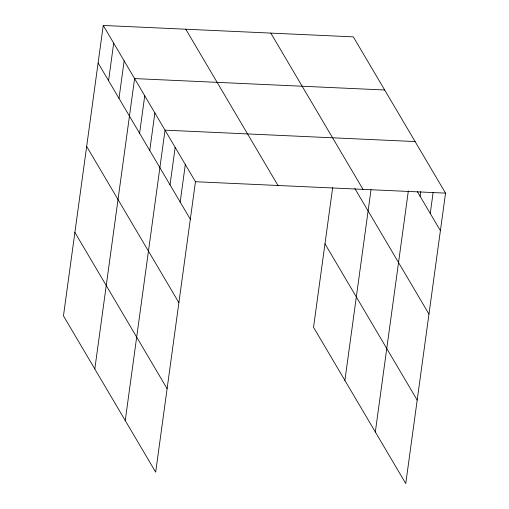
<?xml version="1.0" encoding="UTF-8"?>
<svg xmlns="http://www.w3.org/2000/svg" width="509" height="509" viewBox="0 0 509 509"><rect width="100%" height="100%" fill="white"/><g stroke="black" fill="none" stroke-linecap="round" stroke-linejoin="round"><path stroke-width="0.76" d="M103.244 25.45L63.46 315.866L155.678 472.136L195.456 181.719L103.244 25.45L353.322 36.864L445.54 193.134L405.756 483.55L313.544 327.281L332.682 187.547M108.551 80.683L113.692 43.163M119.004 98.39L124.145 60.87M94.814 368.993L134.592 78.583L384.677 89.998M139.6 133.294L144.741 95.768M149.741 150.479L154.882 112.96M125.246 420.568L165.024 130.151L415.109 141.566M170.031 184.862L175.172 147.343M180.173 202.048L185.314 164.528M344.898 380.414L371.016 189.717M375.33 431.982L408.352 190.894M420.116 196.277L420.752 191.588M430.258 213.468L433.146 192.364M195.456 181.719L445.54 193.134M417.38 191.651L440.4 230.653M270.801 33.098L363.012 189.367M354.843 188.495L428.966 314.11M324.977 243.824L417.189 400.093M185.772 29.217L277.984 185.486M98.103 62.97L190.315 219.239M86.67 146.427L178.882 302.696M74.893 232.409L167.105 388.679"/></g></svg>
